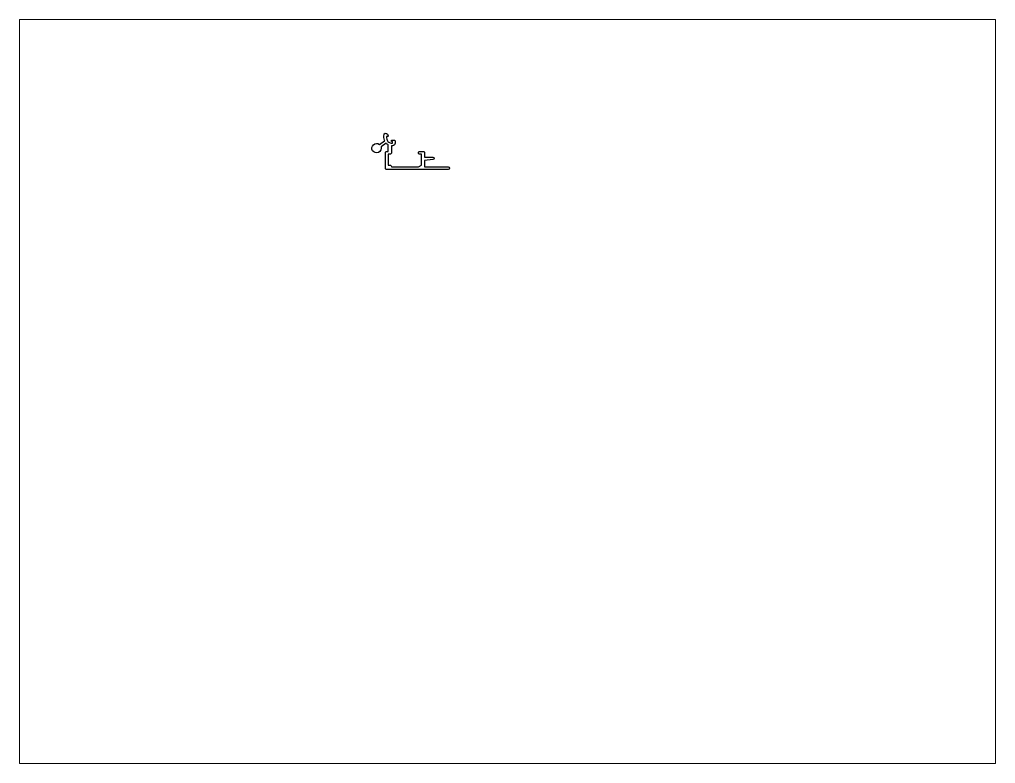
# Paper-space layout 'Layout1' of a CAD drawing. Extents: x 27 to 240, y 20 to 183.
# The model-space entities are those that its viewports show. They can reach past a viewport. Long polylines and large blocks are cut down to what shows.
import ezdxf

# ---------------------------------------------------------------- set-up
doc = ezdxf.new("R2010")
doc.units = 0
doc.header["$LTSCALE"] = 15
doc.layers.get('0').update_dxf_attribs({"linetype": 'CONTINUOUS'})

msp = doc.modelspace()

# ---------------------------------------------------------------- linework, layer by layer
msp.add_lwpolyline([(157.7, 221.5), (157.7, 219.1), (167.05, 219.1, -1), (167.05, 218), (142.8, 218, -0.414214), (142.3, 218.5), (142.3, 224.6, -0.414214), (142.8, 225.1), (143.4, 225.1), (143.4, 227.7, -0.084342), (142.51, 228.36), (140.52, 226.99, -6.575186), (139.9, 227.9), (141.9, 229.27, 0.378148), (141.96, 229.53, -0.18668), (141.71, 231.89, -0.415294), (142.39, 232.28, -0.296339), (143.37, 231.36, -0.559937), (143.15, 231), (142.73, 231, 0.51749), (145.1, 228.47), (145.1, 229.1), (144.8, 229.1, -0.414214), (144.6, 229.3), (144.6, 229.4, -0.414214), (144.8, 229.6), (145.6, 229.6, -0.414214), (146.1, 229.1), (146.1, 228.4, -0.414214), (145.1, 227.4), (144.9, 227.4, 0.414214), (144.6, 227.1), (144.6, 224.5, -0.414214), (144.1, 224), (143.4, 224), (143.4, 219.7), (144.1, 219.7, -0.414214), (144.6, 219.2), (144.6, 219.1), (155.3, 219.1), (156.5, 219.7), (156.5, 224), (155.8, 224, -0.414214), (155.3, 224.5), (155.3, 224.6, -0.414214), (155.8, 225.1), (157.2, 225.1, -0.414214), (157.7, 224.6), (157.7, 222.9), (161, 222.9, -0.941943), (161.06, 221.9)], format="xyb", close=True)

psp = doc.layouts.get("Layout1")

# ---------------------------------------------------------------- viewports
at = {"layer": '0', "color": 0, "linetype": 'BYBLOCK', "ltscale": 0.05}
psp.add_viewport(center=(133.35, 101.6), size=(213.36, 162.56), view_center_point=(190.51, 130.3), view_height=293.8955, dxfattribs=at)

doc.saveas('drawing.dxf')
